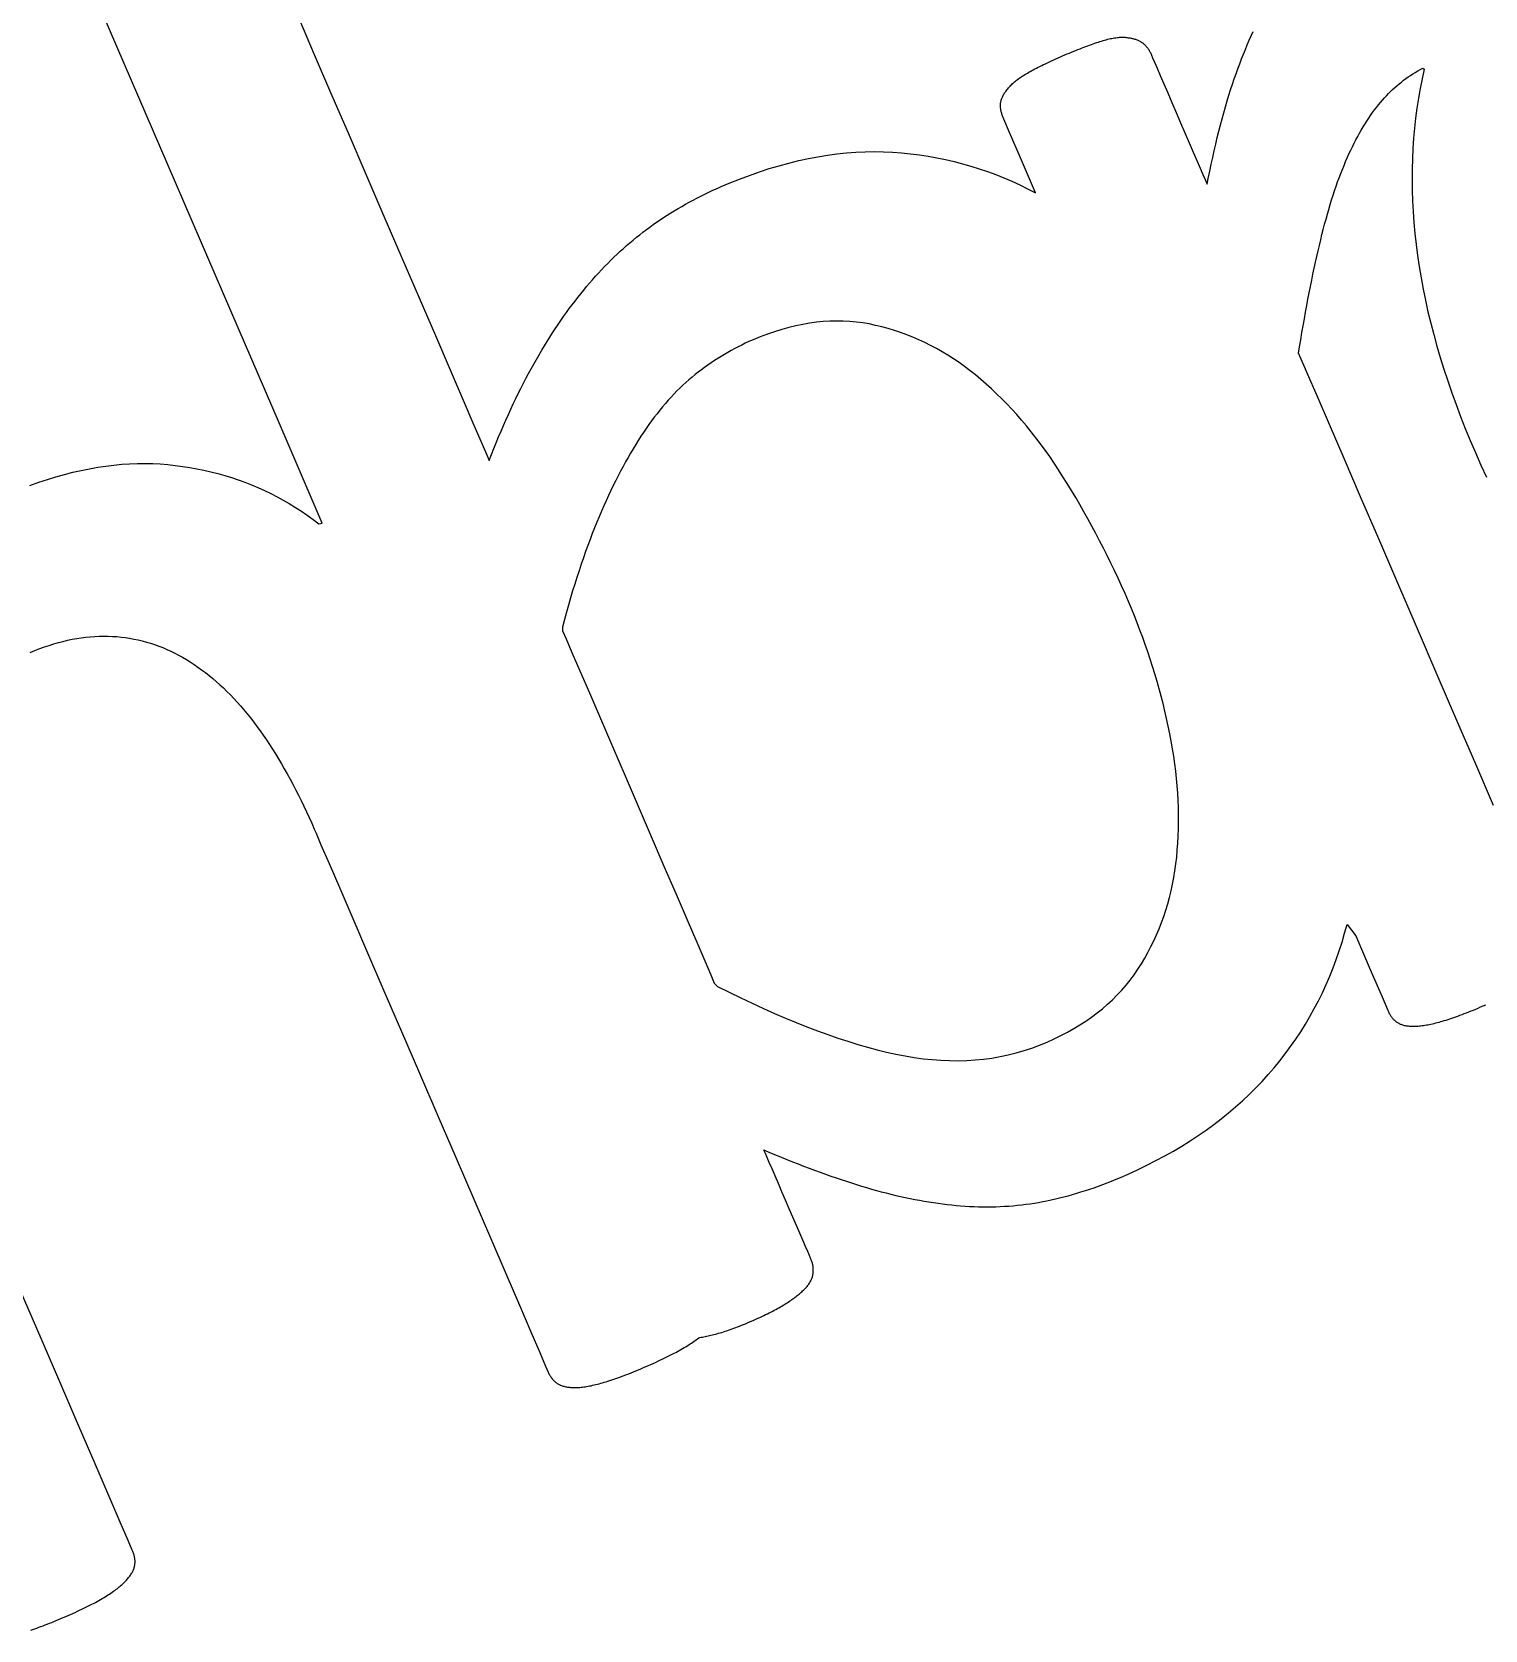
# Model space of a CAD drawing. Header units: millimetres. Extents: x 47 to 159, y 49 to 299.
# Drawn here: x 112.99 to 119.08, y 252.76 to 259.45 of the extents above; entities that cross this region are included whole.
import ezdxf

# ---------------------------------------------------------------- set-up
doc = ezdxf.new("R2010")
doc.units = ezdxf.units.MM

# ---------------------------------------------------------------- blocks, each defined once
blk = doc.blocks.new('angel 01')
for points in [[(-8.5481, 210.7013), (-8.4853, 210.5557), (-8.4169, 210.3968), (-8.3443, 210.2284), (-8.2694, 210.0544), (-8.1936, 209.8786), (-8.1188, 209.705), (-8.0466, 209.5373), (-7.9786, 209.3795), (-7.9165, 209.2354), (-7.862, 209.1088), (-7.8167, 209.0037), (-7.7823, 208.9239), (-7.7605, 208.8732), (-7.7529, 208.8557), (-7.7431, 208.8809), (-7.7333, 208.9057), (-7.7234, 208.9303), (-7.7134, 208.9545), (-7.7034, 208.9784), (-7.6932, 209.002), (-7.6831, 209.0252), (-7.6728, 209.0482), (-7.6625, 209.0708), (-7.6521, 209.0931), (-7.6416, 209.115), (-7.6311, 209.1367), (-7.6205, 209.158), (-7.6098, 209.179), (-7.5991, 209.1997), (-7.5883, 209.22), (-7.5774, 209.2401), (-7.5665, 209.2598), (-7.5555, 209.2792), (-7.5444, 209.2983), (-7.5332, 209.3172), (-7.5219, 209.3358), (-7.5106, 209.3541), (-7.4992, 209.3722), (-7.4878, 209.39), (-7.4762, 209.4076), (-7.4646, 209.425), (-7.453, 209.442), (-7.4413, 209.4588), (-7.4295, 209.4754), (-7.4176, 209.4917), (-7.4057, 209.5078), (-7.3937, 209.5235), (-7.3816, 209.5391), (-7.3695, 209.5544), (-7.3573, 209.5694), (-7.345, 209.5842), (-7.3327, 209.5987), (-7.3203, 209.613), (-7.3078, 209.6271), (-7.2952, 209.641), (-7.2825, 209.6546), (-7.2697, 209.6681), (-7.2568, 209.6813), (-7.2438, 209.6943), (-7.2308, 209.7071), (-7.2176, 209.7196), (-7.2043, 209.732), (-7.191, 209.7441), (-7.1776, 209.756), (-7.164, 209.7677), (-7.1504, 209.7792), (-7.1367, 209.7905), (-7.1229, 209.8015), (-7.109, 209.8123), (-7.095, 209.823), (-7.0809, 209.8334), (-7.0666, 209.8436), (-7.0523, 209.8536), (-7.0377, 209.8635), (-7.023, 209.8733), (-7.0081, 209.8829), (-6.9931, 209.8924), (-6.9778, 209.9017), (-6.9624, 209.9109), (-6.9469, 209.92), (-6.9311, 209.9289), (-6.9152, 209.9376), (-6.8991, 209.9463), (-6.8829, 209.9547), (-6.8665, 209.9631), (-6.8499, 209.9713), (-6.8331, 209.9793), (-6.8162, 209.9872), (-6.7991, 209.995), (-6.7819, 210.0026), (-6.7477, 210.0171), (-6.7054, 210.0341), (-6.6633, 210.0499), (-6.6215, 210.0646), (-6.58, 210.0781), (-6.5387, 210.0904), (-6.4977, 210.1016), (-6.457, 210.1116), (-6.4165, 210.1204), (-6.3763, 210.1281), (-6.3364, 210.1346), (-6.2967, 210.1399), (-6.2573, 210.144), (-6.2182, 210.147), (-6.1793, 210.1488), (-6.1407, 210.1495), (-6.1023, 210.149), (-6.0642, 210.1473), (-6.0264, 210.1444), (-5.9889, 210.1404), (-5.9517, 210.1356), (-5.9149, 210.1298), (-5.8783, 210.1232), (-5.8421, 210.1158), (-5.8063, 210.1074), (-5.7707, 210.0983), (-5.7355, 210.0882), (-5.7007, 210.0773), (-5.6661, 210.0656), (-5.6319, 210.053), (-5.598, 210.0395), (-5.5645, 210.0252), (-5.5313, 210.01), (-5.4984, 209.9939), (-5.4659, 209.977), (-5.528, 210.1232), (-5.574, 210.23), (-5.5975, 210.2845), (-5.6008, 210.2922), (-5.6022, 210.2956), (-5.6035, 210.2991), (-5.6047, 210.3025), (-5.6059, 210.3058), (-5.6069, 210.3092), (-5.6078, 210.3125), (-5.6087, 210.3157), (-5.6094, 210.319), (-5.6101, 210.3222), (-5.6106, 210.3254), (-5.6111, 210.3286), (-5.6115, 210.3317), (-5.6118, 210.3348), (-5.6119, 210.3379), (-5.612, 210.341), (-5.612, 210.344), (-5.612, 210.347), (-5.6118, 210.35), (-5.6115, 210.353), (-5.6111, 210.356), (-5.6105, 210.359), (-5.6098, 210.3621), (-5.609, 210.3652), (-5.608, 210.3683), (-5.6068, 210.3715), (-5.6055, 210.3747), (-5.6041, 210.378), (-5.6025, 210.3813), (-5.6008, 210.3846), (-5.5989, 210.388), (-5.5968, 210.3913), (-5.5947, 210.3948), (-5.5923, 210.3982), (-5.5899, 210.4017), (-5.5872, 210.4052), (-5.5845, 210.4088), (-5.5815, 210.4124), (-5.5785, 210.416), (-5.5753, 210.4197), (-5.572, 210.4233), (-5.5685, 210.4269), (-5.5649, 210.4305), (-5.5611, 210.4341), (-5.5572, 210.4376), (-5.5531, 210.4411), (-5.5489, 210.4446), (-5.5446, 210.4481), (-5.5401, 210.4516), (-5.5354, 210.455), (-5.5307, 210.4584), (-5.5257, 210.4618), (-5.5207, 210.4651), (-5.5154, 210.4685), (-5.5101, 210.4718), (-5.5046, 210.4751), (-5.4989, 210.4784), (-5.4931, 210.4816), (-5.4871, 210.485), (-5.4809, 210.4884), (-5.4745, 210.4918), (-5.4679, 210.4953), (-5.461, 210.4989), (-5.4539, 210.5025), (-5.4466, 210.5061), (-5.4391, 210.5098), (-5.4313, 210.5136), (-5.4234, 210.5174), (-5.4152, 210.5213), (-5.4068, 210.5252), (-5.3981, 210.5292), (-5.3893, 210.5332), (-5.3802, 210.5373), (-5.3709, 210.5414), (-5.3614, 210.5456), (-5.3517, 210.5498), (-5.3419, 210.5541), (-5.3324, 210.5581), (-5.3231, 210.5621), (-5.314, 210.5659), (-5.305, 210.5696), (-5.2961, 210.5732), (-5.2875, 210.5767), (-5.2789, 210.5801), (-5.2706, 210.5834), (-5.2624, 210.5866), (-5.2543, 210.5897), (-5.2464, 210.5927), (-5.2387, 210.5955), (-5.2311, 210.5983), (-5.2236, 210.6009), (-5.2163, 210.6034), (-5.2092, 210.6058), (-5.2022, 210.6082), (-5.1954, 210.6104), (-5.1887, 210.6124), (-5.1822, 210.6144), (-5.1759, 210.6163), (-5.1696, 210.618), (-5.1635, 210.6196), (-5.1574, 210.6211), (-5.1515, 210.6224), (-5.1457, 210.6236), (-5.1401, 210.6247), (-5.1345, 210.6256), (-5.1291, 210.6264), (-5.1237, 210.6271), (-5.1185, 210.6276), (-5.1134, 210.628), (-5.1084, 210.6282), (-5.1036, 210.6283), (-5.0988, 210.6283), (-5.0942, 210.6281), (-5.0897, 210.6279), (-5.0853, 210.6274), (-5.081, 210.627), (-5.0769, 210.6264), (-5.0728, 210.6258), (-5.0688, 210.6251), (-5.0649, 210.6244), (-5.0611, 210.6235), (-5.0574, 210.6226), (-5.0538, 210.6217), (-5.0502, 210.6206), (-5.0468, 210.6195), (-5.0434, 210.6183), (-5.0402, 210.6171), (-5.037, 210.6158), (-5.0339, 210.6144), (-5.0309, 210.613), (-5.028, 210.6115), (-5.0252, 210.6099), (-5.0225, 210.6083), (-5.0199, 210.6066), (-5.0174, 210.6048), (-5.0149, 210.6029), (-5.0125, 210.601), (-5.0102, 210.5989), (-5.0079, 210.5968), (-5.0056, 210.5945), (-5.0035, 210.5922), (-5.0013, 210.5898), (-4.9992, 210.5873), (-4.9972, 210.5847), (-4.9952, 210.582), (-4.9933, 210.5792), (-4.9915, 210.5763), (-4.9896, 210.5734), (-4.9879, 210.5703), (-4.9862, 210.5672), (-4.9845, 210.564), (-4.983, 210.5606), (-4.9814, 210.5572), (-4.9798, 210.5534), (-4.9748, 210.5419), (-4.9668, 210.5233), (-4.9561, 210.4983), (-4.943, 210.4681), (-4.9281, 210.4335), (-4.9117, 210.3955), (-4.8943, 210.3549), (-4.8761, 210.3129), (-4.8577, 210.2702), (-4.8395, 210.2278), (-4.8218, 210.1866), (-4.805, 210.1477), (-4.7896, 210.1119), (-4.7759, 210.0802), (-4.7644, 210.0535), (-4.7555, 210.0328), (-4.7495, 210.019), (-4.7469, 210.013), (-4.7421, 210.037), (-4.736, 210.0668), (-4.7298, 210.0961), (-4.7235, 210.1248), (-4.7171, 210.1531), (-4.7106, 210.1809), (-4.7041, 210.2082), (-4.6974, 210.235), (-4.6907, 210.2613), (-4.6838, 210.287), (-4.6769, 210.3123), (-4.6699, 210.3371), (-4.6627, 210.3614), (-4.6555, 210.3852), (-4.6482, 210.4084), (-4.6408, 210.4312), (-4.6333, 210.4535), (-4.6257, 210.4753), (-4.618, 210.4966), (-4.6102, 210.5174), (-4.6024, 210.5378), (-4.5945, 210.5579), (-4.5865, 210.5776), (-4.5785, 210.597), (-4.5703, 210.616), (-4.5622, 210.6346), (-4.554, 210.6528)], [(-9.672, 203.9584), (-9.6639, 203.9611), (-9.6556, 203.9639), (-9.6473, 203.9668), (-9.6387, 203.9698), (-9.6301, 203.973), (-9.6213, 203.9762), (-9.6124, 203.9796), (-9.6034, 203.9831), (-9.5943, 203.9867), (-9.585, 203.9903), (-9.5756, 203.9941), (-9.5661, 203.9981), (-9.5564, 204.0021), (-9.5466, 204.0062), (-9.5367, 204.0104), (-9.5264, 204.0149), (-9.5162, 204.0194), (-9.5062, 204.0238), (-9.4965, 204.0282), (-9.4869, 204.0325), (-9.4775, 204.0368), (-9.4684, 204.0411), (-9.4594, 204.0454), (-9.4506, 204.0496), (-9.4421, 204.0538), (-9.4337, 204.058), (-9.4256, 204.0621), (-9.4176, 204.0662), (-9.4099, 204.0702), (-9.4023, 204.0743), (-9.395, 204.0783), (-9.3878, 204.0822), (-9.3809, 204.0862), (-9.3741, 204.0901), (-9.3676, 204.0939), (-9.3612, 204.0978), (-9.355, 204.1016), (-9.349, 204.1054), (-9.3431, 204.1092), (-9.3374, 204.113), (-9.3318, 204.1167), (-9.3265, 204.1205), (-9.3213, 204.1242), (-9.3162, 204.1279), (-9.3114, 204.1316), (-9.3067, 204.1352), (-9.3021, 204.1389), (-9.2977, 204.1425), (-9.2935, 204.1461), (-9.2895, 204.1497), (-9.2856, 204.1533), (-9.2819, 204.1569), (-9.2783, 204.1604), (-9.275, 204.1639), (-9.2718, 204.1674), (-9.2687, 204.1709), (-9.2658, 204.1743), (-9.263, 204.1778), (-9.2604, 204.1812), (-9.2578, 204.1846), (-9.2555, 204.1879), (-9.2532, 204.1913), (-9.2511, 204.1946), (-9.2492, 204.198), (-9.2473, 204.2013), (-9.2457, 204.2046), (-9.2441, 204.2078), (-9.2427, 204.2111), (-9.2415, 204.2143), (-9.2404, 204.2175), (-9.2394, 204.2207), (-9.2386, 204.2239), (-9.2378, 204.2271), (-9.2373, 204.2302), (-9.2368, 204.2334), (-9.2364, 204.2366), (-9.2362, 204.2398), (-9.236, 204.243), (-9.236, 204.2462), (-9.2361, 204.2495), (-9.2364, 204.2528), (-9.2367, 204.2561), (-9.2372, 204.2594), (-9.2377, 204.2627), (-9.2384, 204.2661), (-9.2392, 204.2695), (-9.2401, 204.2729), (-9.2412, 204.2763), (-9.2423, 204.2797), (-9.2436, 204.2832), (-9.245, 204.2866), (-9.2479, 204.2934), (-9.2652, 204.3335), (-9.2981, 204.4099), (-9.3447, 204.5182), (-9.4031, 204.6537), (-9.4713, 204.812), (-9.5474, 204.9886), (-9.6294, 205.179), (-9.7154, 205.3787)], [(-9.6751, 208.052), (-9.6552, 208.0603), (-9.6353, 208.068), (-9.6156, 208.0752), (-9.5959, 208.0818), (-9.5764, 208.0879), (-9.5569, 208.0935), (-9.5375, 208.0986), (-9.5183, 208.1031), (-9.4991, 208.1071), (-9.48, 208.1106), (-9.461, 208.1136), (-9.4422, 208.116), (-9.4234, 208.1179), (-9.4047, 208.1193), (-9.3861, 208.1201), (-9.3676, 208.1204), (-9.3492, 208.1202), (-9.3309, 208.1195), (-9.3127, 208.1182), (-9.2946, 208.1164), (-9.2766, 208.1142), (-9.2588, 208.1114), (-9.241, 208.1082), (-9.2234, 208.1045), (-9.2059, 208.1003), (-9.1885, 208.0957), (-9.1712, 208.0905), (-9.154, 208.0849), (-9.137, 208.0788), (-9.12, 208.0722), (-9.1032, 208.0651), (-9.0865, 208.0575), (-9.07, 208.0495), (-9.0535, 208.0409), (-9.0371, 208.0319), (-9.0209, 208.0224), (-9.0048, 208.0125), (-8.9888, 208.002), (-8.9729, 207.9911), (-8.9572, 207.9798), (-8.9416, 207.968), (-8.9262, 207.9559), (-8.9109, 207.9433), (-8.8958, 207.9304), (-8.8808, 207.917), (-8.8659, 207.9032), (-8.8512, 207.8889), (-8.8367, 207.8743), (-8.8223, 207.8593), (-8.808, 207.8438), (-8.7939, 207.8279), (-8.7799, 207.8116), (-8.7661, 207.7949), (-8.7524, 207.7778), (-8.7389, 207.7603), (-8.7255, 207.7423), (-8.7123, 207.724), (-8.6992, 207.7052), (-8.6862, 207.6862), (-8.6734, 207.6668), (-8.6607, 207.6471), (-8.6481, 207.627), (-8.6356, 207.6067), (-8.6233, 207.586), (-8.6111, 207.565), (-8.599, 207.5436), (-8.5871, 207.5219), (-8.5753, 207.4999), (-8.5636, 207.4776), (-8.5521, 207.455), (-8.5407, 207.432), (-8.5294, 207.4087), (-8.5182, 207.3851), (-8.5072, 207.3611), (-8.4963, 207.3368), (-8.4855, 207.3122), (-8.4782, 207.2951), (-8.4574, 207.247), (-8.4238, 207.1688), (-8.3789, 207.0646), (-8.3244, 206.9383), (-8.2621, 206.7937), (-8.1937, 206.6348), (-8.1207, 206.4654), (-8.045, 206.2897), (-7.9682, 206.1113), (-7.8919, 205.9344), (-7.818, 205.7627), (-7.748, 205.6003), (-7.6837, 205.451), (-7.6267, 205.3187), (-7.5788, 205.2075), (-7.5415, 205.1211), (-7.5167, 205.0635), (-7.5061, 205.0387), (-7.5045, 205.0353), (-7.5029, 205.0319), (-7.5013, 205.0286), (-7.4996, 205.0255), (-7.4978, 205.0224), (-7.4959, 205.0194), (-7.494, 205.0166), (-7.492, 205.0138), (-7.49, 205.0111), (-7.4878, 205.0085), (-7.4857, 205.006), (-7.4834, 205.0036), (-7.4811, 205.0013), (-7.4787, 204.9991), (-7.4762, 204.9971), (-7.4737, 204.9951), (-7.4712, 204.9932), (-7.4685, 204.9914), (-7.4658, 204.9897), (-7.463, 204.988), (-7.4601, 204.9865), (-7.4571, 204.985), (-7.4539, 204.9836), (-7.4507, 204.9824), (-7.4473, 204.9812), (-7.4439, 204.9801), (-7.4403, 204.979), (-7.4366, 204.9781), (-7.4328, 204.9773), (-7.4289, 204.9766), (-7.4249, 204.9759), (-7.4208, 204.9753), (-7.4165, 204.9749), (-7.4122, 204.9745), (-7.4077, 204.9742), (-7.4031, 204.974), (-7.3984, 204.9739), (-7.3936, 204.9739), (-7.3887, 204.9739), (-7.3837, 204.9741), (-7.3786, 204.9743), (-7.3733, 204.9747), (-7.3679, 204.9752), (-7.3624, 204.9758), (-7.3567, 204.9765), (-7.3509, 204.9773), (-7.345, 204.9783), (-7.3389, 204.9793), (-7.3327, 204.9805), (-7.3264, 204.9817), (-7.32, 204.9831), (-7.3134, 204.9846), (-7.3067, 204.9862), (-7.2999, 204.9878), (-7.2929, 204.9897), (-7.2858, 204.9916), (-7.2786, 204.9936), (-7.2712, 204.9957), (-7.2637, 204.998), (-7.256, 205.0004), (-7.2481, 205.003), (-7.24, 205.0056), (-7.2317, 205.0084), (-7.2232, 205.0114), (-7.2146, 205.0144), (-7.2058, 205.0177), (-7.1968, 205.021), (-7.1875, 205.0245), (-7.1782, 205.0281), (-7.1686, 205.0318), (-7.1588, 205.0357), (-7.1489, 205.0397), (-7.1387, 205.0439), (-7.1284, 205.0482), (-7.1179, 205.0526), (-7.1072, 205.0571), (-7.0966, 205.0617), (-7.0864, 205.0662), (-7.0763, 205.0706), (-7.0665, 205.075), (-7.0568, 205.0794), (-7.0474, 205.0837), (-7.0382, 205.088), (-7.0291, 205.0923), (-7.0203, 205.0965), (-7.0116, 205.1007), (-7.0032, 205.1049), (-6.995, 205.109), (-6.987, 205.1131), (-6.9791, 205.1172), (-6.9715, 205.1212), (-6.9641, 205.1252), (-6.9569, 205.1292), (-6.9499, 205.1332), (-6.9431, 205.1371), (-6.9364, 205.1409), (-6.93, 205.1448), (-6.9238, 205.1486), (-6.9177, 205.1524), (-6.9118, 205.1562), (-6.9061, 205.16), (-6.9005, 205.1637), (-6.8952, 205.1674), (-6.89, 205.1711), (-6.885, 205.1748), (-6.8802, 205.1784), (-6.8756, 205.182), (-6.8705, 205.1836), (-6.8651, 205.1844), (-6.8597, 205.1854), (-6.8541, 205.1863), (-6.8484, 205.1874), (-6.8426, 205.1886), (-6.8368, 205.1898), (-6.8308, 205.1912), (-6.8247, 205.1926), (-6.8186, 205.1941), (-6.8123, 205.1957), (-6.8059, 205.1973), (-6.7995, 205.1991), (-6.7929, 205.2009), (-6.7862, 205.2029), (-6.7794, 205.205), (-6.7724, 205.2071), (-6.7654, 205.2094), (-6.7582, 205.2118), (-6.7509, 205.2143), (-6.7435, 205.2168), (-6.736, 205.2195), (-6.7284, 205.2223), (-6.7206, 205.2252), (-6.7128, 205.2282), (-6.7048, 205.2314), (-6.6967, 205.2346), (-6.6884, 205.2379), (-6.6801, 205.2413), (-6.6716, 205.2448), (-6.6631, 205.2485), (-6.6542, 205.2523), (-6.6453, 205.2562), (-6.6365, 205.2601), (-6.6279, 205.2639), (-6.6195, 205.2678), (-6.6113, 205.2716), (-6.6033, 205.2753), (-6.5954, 205.2791), (-6.5878, 205.2828), (-6.5803, 205.2865), (-6.5731, 205.2901), (-6.566, 205.2938), (-6.5592, 205.2974), (-6.5525, 205.3009), (-6.546, 205.3045), (-6.5397, 205.308), (-6.5336, 205.3115), (-6.5277, 205.3149), (-6.522, 205.3184), (-6.5165, 205.3218), (-6.5111, 205.3252), (-6.5058, 205.3286), (-6.5006, 205.332), (-6.4955, 205.3353), (-6.4905, 205.3387), (-6.4857, 205.3421), (-6.481, 205.3454), (-6.4764, 205.3487), (-6.472, 205.352), (-6.4676, 205.3554), (-6.4634, 205.3587), (-6.4593, 205.3619), (-6.4553, 205.3652), (-6.4514, 205.3685), (-6.4477, 205.3718), (-6.444, 205.375), (-6.4405, 205.3782), (-6.4371, 205.3815), (-6.4338, 205.3847), (-6.4306, 205.3879), (-6.4276, 205.3911), (-6.4247, 205.3943), (-6.4219, 205.3975), (-6.4193, 205.4007), (-6.4169, 205.404), (-6.4145, 205.4072), (-6.4123, 205.4105), (-6.4103, 205.4138), (-6.4084, 205.4171), (-6.4066, 205.4204), (-6.405, 205.4237), (-6.4035, 205.427), (-6.4021, 205.4303), (-6.4009, 205.4336), (-6.3998, 205.437), (-6.3989, 205.4403), (-6.398, 205.4437), (-6.3974, 205.447), (-6.3968, 205.4504), (-6.3964, 205.4538), (-6.3961, 205.4571), (-6.3959, 205.4605), (-6.3958, 205.4639), (-6.3958, 205.4673), (-6.3959, 205.4707), (-6.3961, 205.4741), (-6.3965, 205.4775), (-6.3969, 205.481), (-6.3975, 205.4844), (-6.3981, 205.4878), (-6.3989, 205.4913), (-6.3998, 205.4947), (-6.4008, 205.4982), (-6.4019, 205.5016), (-6.4032, 205.5051), (-6.4045, 205.5086), (-6.4059, 205.5119), (-6.4076, 205.5158), (-6.4122, 205.5265), (-6.4193, 205.543), (-6.4287, 205.5647), (-6.4399, 205.5907), (-6.4526, 205.6203), (-6.4665, 205.6526), (-6.4813, 205.6869), (-6.4966, 205.7224), (-6.512, 205.7583), (-6.5273, 205.7937), (-6.5421, 205.828), (-6.556, 205.8603), (-6.5687, 205.8899), (-6.58, 205.9159), (-6.5893, 205.9376), (-6.5964, 205.9541), (-6.601, 205.9648), (-6.6027, 205.9687), (-6.5792, 205.9587), (-6.5548, 205.9485), (-6.5307, 205.9386), (-6.5067, 205.9288), (-6.483, 205.9194), (-6.4595, 205.9101), (-6.4362, 205.9011), (-6.4131, 205.8923), (-6.3902, 205.8838), (-6.3675, 205.8754), (-6.345, 205.8674), (-6.3228, 205.8595), (-6.3007, 205.8519), (-6.2789, 205.8445), (-6.2572, 205.8374), (-6.2358, 205.8305), (-6.2146, 205.8238), (-6.1936, 205.8174), (-6.1728, 205.8112), (-6.1521, 205.8052), (-6.1316, 205.7994), (-6.1112, 205.7939), (-6.0908, 205.7886), (-6.0706, 205.7836), (-6.0505, 205.7787), (-6.0304, 205.7741), (-6.0105, 205.7698), (-5.9906, 205.7656), (-5.9709, 205.7617), (-5.9512, 205.758), (-5.9317, 205.7545), (-5.9122, 205.7513), (-5.8929, 205.7483), (-5.8736, 205.7455), (-5.8545, 205.743), (-5.8354, 205.7406), (-5.8164, 205.7385), (-5.7976, 205.7367), (-5.7788, 205.735), (-5.7601, 205.7337), (-5.7415, 205.7325), (-5.7229, 205.7317), (-5.7044, 205.7311), (-5.686, 205.7307), (-5.6676, 205.7306), (-5.6493, 205.7307), (-5.6311, 205.7312), (-5.613, 205.7318), (-5.5949, 205.7327), (-5.5769, 205.7339), (-5.5589, 205.7353), (-5.541, 205.737), (-5.5232, 205.7389), (-5.5055, 205.7411), (-5.4878, 205.7436), (-5.4702, 205.7463), (-5.4526, 205.7492), (-5.4351, 205.7524), (-5.4176, 205.7559), (-5.4, 205.7596), (-5.3823, 205.7635), (-5.3646, 205.7677), (-5.3468, 205.7722), (-5.3289, 205.777), (-5.311, 205.7819), (-5.293, 205.7872), (-5.2749, 205.7927), (-5.2567, 205.7985), (-5.2385, 205.8045), (-5.2203, 205.8108), (-5.2019, 205.8173), (-5.1835, 205.8241), (-5.165, 205.8312), (-5.1465, 205.8385), (-5.1279, 205.8461), (-5.1093, 205.8539), (-5.0772, 205.8679), (-5.0377, 205.886), (-4.999, 205.9046), (-4.9611, 205.9239), (-4.924, 205.9438), (-4.8877, 205.9643), (-4.8523, 205.9853), (-4.8177, 206.007), (-4.7839, 206.0292), (-4.7509, 206.052), (-4.7188, 206.0755), (-4.6874, 206.0995), (-4.6569, 206.1241), (-4.6272, 206.1493), (-4.5984, 206.1751), (-4.5704, 206.2015), (-4.5431, 206.2284), (-4.5168, 206.256), (-4.4912, 206.2842), (-4.4664, 206.3129), (-4.4425, 206.3421), (-4.4194, 206.3719), (-4.3971, 206.4021), (-4.3757, 206.4327), (-4.355, 206.4639), (-4.3352, 206.4956), (-4.3162, 206.5277), (-4.298, 206.5604), (-4.2806, 206.5935), (-4.264, 206.6271), (-4.2483, 206.6612), (-4.2333, 206.6958), (-4.2192, 206.7308), (-4.2059, 206.7664), (-4.1934, 206.8024), (-4.1817, 206.8389), (-4.1708, 206.876), (-4.1608, 206.9135), (-4.1246, 206.8658), (-4.0596, 206.7148), (-4.0144, 206.6099), (-3.9919, 206.5576), (-3.9889, 206.5507), (-3.9873, 206.5473), (-3.9857, 206.544), (-3.9841, 206.5408), (-3.9823, 206.5377), (-3.9806, 206.5347), (-3.9787, 206.5318), (-3.9768, 206.5289), (-3.9749, 206.5262), (-3.9729, 206.5235), (-3.9708, 206.521), (-3.9687, 206.5185), (-3.9665, 206.5162), (-3.9643, 206.5139), (-3.962, 206.5117), (-3.9597, 206.5096), (-3.9573, 206.5076), (-3.9548, 206.5058), (-3.9523, 206.504), (-3.9497, 206.5022), (-3.9471, 206.5006), (-3.9443, 206.499), (-3.9414, 206.4975), (-3.9384, 206.4961), (-3.9352, 206.4948), (-3.9319, 206.4936), (-3.9285, 206.4925), (-3.925, 206.4915), (-3.9213, 206.4906), (-3.9176, 206.4898), (-3.9137, 206.4891), (-3.9097, 206.4885), (-3.9055, 206.488), (-3.9013, 206.4875), (-3.8969, 206.4872), (-3.8924, 206.487), (-3.8877, 206.4868), (-3.883, 206.4868), (-3.8781, 206.4868), (-3.8731, 206.4869), (-3.868, 206.4872), (-3.8627, 206.4876), (-3.8573, 206.488), (-3.8518, 206.4886), (-3.8461, 206.4893), (-3.8404, 206.4901), (-3.8344, 206.491), (-3.8284, 206.492), (-3.8222, 206.4932), (-3.8159, 206.4944), (-3.8095, 206.4958), (-3.803, 206.4972), (-3.7963, 206.4988), (-3.7895, 206.5005), (-3.7825, 206.5023), (-3.7755, 206.5041), (-3.7683, 206.5062), (-3.761, 206.5083), (-3.7535, 206.5105), (-3.7458, 206.5129), (-3.738, 206.5153), (-3.7301, 206.5179), (-3.7219, 206.5207), (-3.7137, 206.5235), (-3.7052, 206.5265), (-3.6966, 206.5296), (-3.6878, 206.5328), (-3.6789, 206.5362), (-3.6698, 206.5397), (-3.6605, 206.5433), (-3.6511, 206.547), (-3.6415, 206.5509), (-3.6317, 206.5548), (-3.6218, 206.5589), (-3.6117, 206.5631), (-3.6015, 206.5675), (-3.591, 206.572), (-3.5803, 206.5767)], [(-3.5474, 207.4116), (-3.6217, 207.584), (-3.7008, 207.7675), (-3.7828, 207.9579), (-3.8659, 208.1509), (-3.9484, 208.3423), (-4.0283, 208.5278), (-4.1039, 208.7032), (-4.1733, 208.8643), (-4.2347, 209.0068), (-4.2862, 209.1264), (-4.3261, 209.219), (-4.3525, 209.2802), (-4.3635, 209.3059), (-4.3596, 209.3318), (-4.3547, 209.3617), (-4.3497, 209.3912), (-4.3447, 209.4202), (-4.3396, 209.4487), (-4.3345, 209.4769), (-4.3294, 209.5045), (-4.3243, 209.5317), (-4.3191, 209.5585), (-4.3139, 209.5848), (-4.3087, 209.6107), (-4.3034, 209.6362), (-4.2981, 209.6611), (-4.2928, 209.6857), (-4.2874, 209.7098), (-4.2821, 209.7334), (-4.2766, 209.7566), (-4.2712, 209.7794), (-4.2657, 209.8017), (-4.2602, 209.8236), (-4.2546, 209.8451), (-4.2489, 209.8662), (-4.2431, 209.887), (-4.2372, 209.9074), (-4.2313, 209.9275), (-4.2252, 209.9471), (-4.2191, 209.9664), (-4.2128, 209.9854), (-4.2065, 210.004), (-4.2001, 210.0222), (-4.1936, 210.04), (-4.187, 210.0575), (-4.1803, 210.0746), (-4.1735, 210.0914), (-4.1667, 210.1077), (-4.1597, 210.1238), (-4.1527, 210.1394), (-4.1455, 210.1547), (-4.1383, 210.1696), (-4.131, 210.1842), (-4.1236, 210.1985), (-4.1162, 210.2125), (-4.1086, 210.2261), (-4.101, 210.2394), (-4.0934, 210.2524), (-4.0856, 210.2651), (-4.0778, 210.2775), (-4.07, 210.2895), (-4.062, 210.3012), (-4.054, 210.3126), (-4.0459, 210.3237), (-4.0378, 210.3344), (-4.0295, 210.3449), (-4.0212, 210.355), (-4.0129, 210.3648), (-4.0044, 210.3742), (-3.9959, 210.3834), (-3.9873, 210.3922), (-3.9786, 210.4008), (-3.9698, 210.4092), (-3.9609, 210.4174), (-3.9518, 210.4254), (-3.9426, 210.4331), (-3.9333, 210.4406), (-3.9239, 210.4479), (-3.9143, 210.455), (-3.9047, 210.4619), (-3.8949, 210.4686), (-3.885, 210.475), (-3.8749, 210.4812), (-3.8648, 210.4872), (-3.8545, 210.493), (-3.8441, 210.4985), (-3.8378, 210.4945), (-3.8468, 210.4544), (-3.8549, 210.4138), (-3.8622, 210.3729), (-3.8686, 210.3316), (-3.8741, 210.29), (-3.8787, 210.2479), (-3.8825, 210.2055), (-3.8853, 210.1627), (-3.8873, 210.1196), (-3.8884, 210.076), (-3.8886, 210.0321), (-3.888, 209.9878), (-3.8865, 209.9431), (-3.8841, 209.8981), (-3.8808, 209.8526), (-3.8766, 209.8068), (-3.8715, 209.7607), (-3.8655, 209.7144), (-3.8586, 209.6678), (-3.8508, 209.6209), (-3.8421, 209.5739), (-3.8324, 209.5266), (-3.8218, 209.479), (-3.8104, 209.4313), (-3.798, 209.3832), (-3.7846, 209.335), (-3.7704, 209.2865), (-3.7553, 209.2378), (-3.7392, 209.1888), (-3.7223, 209.1396), (-3.7044, 209.0901), (-3.6856, 209.0404), (-3.6659, 208.9905), (-3.6452, 208.9403), (-3.6234, 208.8892), (-3.6003, 208.8368), (-3.5767, 208.7855)], [(-9.6761, 208.7518), (-9.6394, 208.7647), (-9.6031, 208.7766), (-9.5671, 208.7875), (-9.5315, 208.7974), (-9.4962, 208.8064), (-9.4612, 208.8144), (-9.4266, 208.8214), (-9.3923, 208.8275), (-9.3584, 208.8326), (-9.3248, 208.8367), (-9.2915, 208.8399), (-9.2586, 208.8421), (-9.226, 208.8433), (-9.1938, 208.8436), (-9.1619, 208.8429), (-9.1303, 208.8412), (-9.099, 208.8386), (-9.0681, 208.8354), (-9.0375, 208.8314), (-9.0072, 208.8268), (-8.9772, 208.8215), (-8.9475, 208.8155), (-8.9181, 208.8089), (-8.889, 208.8015), (-8.8603, 208.7934), (-8.8319, 208.7847), (-8.8037, 208.7753), (-8.7759, 208.7652), (-8.7484, 208.7544), (-8.7212, 208.7429), (-8.6944, 208.7307), (-8.6678, 208.7178), (-8.6415, 208.7043), (-8.6156, 208.69), (-8.59, 208.6751), (-8.5646, 208.6595), (-8.5396, 208.6433), (-8.5149, 208.6265), (-8.4905, 208.6091), (-8.4664, 208.5911), (-8.4521, 208.593), (-8.633, 209.0129), (-8.8044, 209.4107), (-8.9621, 209.7768), (-9.1021, 210.1016), (-9.2201, 210.3755), (-9.3121, 210.589), (-9.3739, 210.7324)]]:
    blk.add_lwpolyline(points)
blk.add_lwpolyline([(-5.0764, 208.2658), (-5.0906, 208.2983), (-5.1051, 208.3307), (-5.1198, 208.3628), (-5.1347, 208.3946), (-5.1498, 208.4263), (-5.1652, 208.4577), (-5.1809, 208.4889), (-5.1967, 208.5198), (-5.2128, 208.5506), (-5.2292, 208.5811), (-5.2458, 208.6113), (-5.2626, 208.6413), (-5.2797, 208.6711), (-5.297, 208.7007), (-5.3145, 208.73), (-5.3323, 208.7591), (-5.3504, 208.788), (-5.3686, 208.8166), (-5.3871, 208.8447), (-5.4059, 208.8721), (-5.4249, 208.899), (-5.4441, 208.9253), (-5.4636, 208.9511), (-5.4834, 208.9762), (-5.5034, 209.0007), (-5.5236, 209.0247), (-5.5441, 209.0481), (-5.5648, 209.0709), (-5.5858, 209.0931), (-5.607, 209.1147), (-5.6285, 209.1357), (-5.6502, 209.1562), (-5.6721, 209.176), (-5.6943, 209.1953), (-5.7168, 209.214), (-5.7395, 209.232), (-5.7624, 209.2493), (-5.7855, 209.2659), (-5.8089, 209.2817), (-5.8326, 209.2969), (-5.8564, 209.3113), (-5.8806, 209.3249), (-5.9049, 209.3379), (-5.9295, 209.3501), (-5.9543, 209.3616), (-5.9793, 209.3724), (-6.0046, 209.3824), (-6.0302, 209.3917), (-6.0559, 209.4004), (-6.0819, 209.4082), (-6.1082, 209.4154), (-6.1347, 209.4218), (-6.1614, 209.4275), (-6.1883, 209.4321), (-6.2154, 209.4357), (-6.2427, 209.4382), (-6.2703, 209.4396), (-6.2981, 209.44), (-6.326, 209.4393), (-6.3542, 209.4375), (-6.3827, 209.4347), (-6.4113, 209.4308), (-6.4401, 209.4258), (-6.4692, 209.4198), (-6.4985, 209.4127), (-6.528, 209.4045), (-6.5577, 209.3952), (-6.5877, 209.3849), (-6.6178, 209.3735), (-6.6482, 209.361), (-6.6655, 209.3535), (-6.6805, 209.3466), (-6.6955, 209.3395), (-6.7103, 209.3322), (-6.725, 209.3246), (-6.7395, 209.3168), (-6.7539, 209.3087), (-6.7682, 209.3004), (-6.7823, 209.2919), (-6.7963, 209.2832), (-6.8102, 209.2742), (-6.8239, 209.265), (-6.8376, 209.2556), (-6.851, 209.2459), (-6.8644, 209.2361), (-6.8776, 209.2259), (-6.8907, 209.2156), (-6.9037, 209.205), (-6.9165, 209.1941), (-6.9292, 209.1828), (-6.9418, 209.1713), (-6.9543, 209.1593), (-6.9667, 209.1471), (-6.979, 209.1345), (-6.9912, 209.1216), (-7.0032, 209.1083), (-7.0152, 209.0947), (-7.027, 209.0808), (-7.0387, 209.0665), (-7.0503, 209.0519), (-7.0618, 209.037), (-7.0732, 209.0217), (-7.0845, 209.0061), (-7.0957, 208.9901), (-7.1067, 208.9738), (-7.1177, 208.9572), (-7.1286, 208.9402), (-7.1394, 208.9229), (-7.1501, 208.9052), (-7.1607, 208.8872), (-7.1713, 208.8688), (-7.1818, 208.85), (-7.1923, 208.8309), (-7.2026, 208.8115), (-7.2129, 208.7917), (-7.2232, 208.7715), (-7.2333, 208.751), (-7.2434, 208.7302), (-7.2534, 208.7089), (-7.2633, 208.6874), (-7.2732, 208.6654), (-7.283, 208.6432), (-7.2927, 208.6205), (-7.3024, 208.5974), (-7.312, 208.5738), (-7.3215, 208.5497), (-7.3309, 208.525), (-7.3402, 208.4999), (-7.3495, 208.4742), (-7.3587, 208.448), (-7.3678, 208.4213), (-7.3769, 208.3941), (-7.3859, 208.3664), (-7.3948, 208.3382), (-7.4036, 208.3094), (-7.4123, 208.2802), (-7.421, 208.2504), (-7.4296, 208.2201), (-7.4381, 208.1894), (-7.4465, 208.1581), (-7.4455, 208.142), (-7.4312, 208.1088), (-7.4068, 208.0522), (-7.3738, 207.9756), (-7.3336, 207.8823), (-7.2876, 207.7757), (-7.2373, 207.6589), (-7.1841, 207.5354), (-7.1294, 207.4085), (-7.0747, 207.2814), (-7.0214, 207.1576), (-6.9708, 207.0403), (-6.9245, 206.9328), (-6.8839, 206.8385), (-6.8504, 206.7607), (-6.8254, 206.7027), (-6.8104, 206.6678), (-6.7966, 206.6538), (-6.7477, 206.6291), (-6.6994, 206.6054), (-6.6517, 206.5828), (-6.6047, 206.5611), (-6.5583, 206.5405), (-6.5125, 206.5208), (-6.4673, 206.5021), (-6.4228, 206.4844), (-6.3789, 206.4678), (-6.3356, 206.4521), (-6.2929, 206.4374), (-6.2508, 206.4237), (-6.2094, 206.411), (-6.1685, 206.3993), (-6.1283, 206.3886), (-6.0887, 206.3788), (-6.0497, 206.3701), (-6.0114, 206.3625), (-5.9734, 206.3561), (-5.9358, 206.3509), (-5.8986, 206.3469), (-5.8617, 206.3442), (-5.8252, 206.3427), (-5.7891, 206.3424), (-5.7533, 206.3434), (-5.7179, 206.3456), (-5.6829, 206.349), (-5.6483, 206.3537), (-5.614, 206.3596), (-5.5801, 206.3667), (-5.5465, 206.3751), (-5.5133, 206.3847), (-5.4805, 206.3955), (-5.4481, 206.4076), (-5.4163, 206.4207), (-5.3873, 206.4339), (-5.3591, 206.4476), (-5.3317, 206.4619), (-5.3052, 206.4768), (-5.2795, 206.4923), (-5.2547, 206.5084), (-5.2307, 206.5251), (-5.2076, 206.5424), (-5.1853, 206.5603), (-5.1638, 206.5789), (-5.1432, 206.598), (-5.1234, 206.6177), (-5.1044, 206.638), (-5.0863, 206.6589), (-5.069, 206.6804), (-5.0526, 206.7025), (-5.037, 206.7252), (-5.0222, 206.7485), (-5.0081, 206.7721), (-4.9946, 206.796), (-4.9819, 206.8203), (-4.9698, 206.8449), (-4.9584, 206.8699), (-4.9477, 206.8952), (-4.9376, 206.9208), (-4.9283, 206.9467), (-4.9196, 206.973), (-4.9115, 206.9996), (-4.9042, 207.0266), (-4.8975, 207.0538), (-4.8915, 207.0814), (-4.8862, 207.1094), (-4.8815, 207.1376), (-4.8775, 207.1662), (-4.8742, 207.1952), (-4.8715, 207.2244), (-4.8694, 207.2537), (-4.8678, 207.2832), (-4.8667, 207.3128), (-4.8662, 207.3426), (-4.8663, 207.3725), (-4.8669, 207.4026), (-4.868, 207.4328), (-4.8697, 207.4632), (-4.8719, 207.4937), (-4.8747, 207.5244), (-4.878, 207.5552), (-4.8819, 207.5862), (-4.8863, 207.6173), (-4.8913, 207.6486), (-4.8968, 207.68), (-4.9029, 207.7116), (-4.9095, 207.7432), (-4.9165, 207.7748), (-4.9238, 207.8062), (-4.9314, 207.8376), (-4.9395, 207.8689), (-4.9479, 207.9), (-4.9566, 207.9311), (-4.9657, 207.962), (-4.9752, 207.9929), (-4.985, 208.0236), (-4.9952, 208.0542), (-5.0057, 208.0848), (-5.0166, 208.1152), (-5.0279, 208.1455), (-5.0395, 208.1757), (-5.0514, 208.2059), (-5.0638, 208.2359)], close=True)

msp = doc.modelspace()

# ---------------------------------------------------------------- block references
msp.add_blockref('angel 01', (122.6612, 48.8006))

doc.saveas('drawing.dxf')
